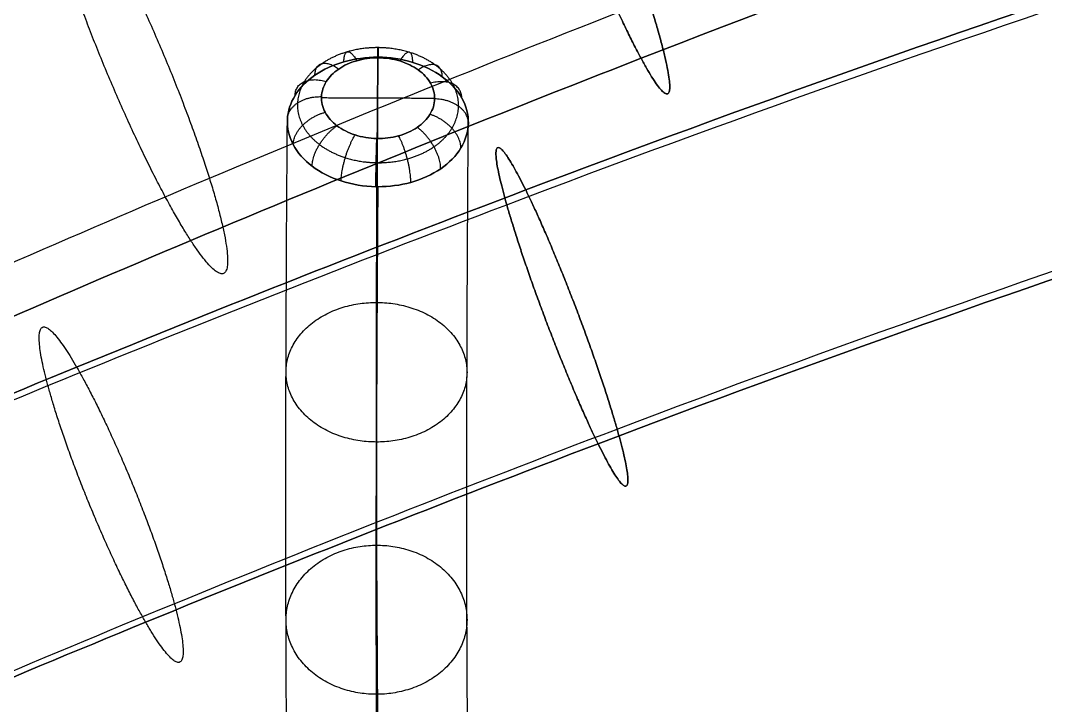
# Model space of a CAD drawing. Header units: millimetres. Extents: x -153 to 394, y -76 to 487.
# Drawn here: x -12.27 to 10.38, y 441.48 to 456.62 of the extents above; entities that cross this region are included whole.
import ezdxf

# ---------------------------------------------------------------- set-up
doc = ezdxf.new("R2010")
doc.units = ezdxf.units.MM
doc.layers.add('Livello 01', color=7, linetype='Continuous', true_color=0x000000)

msp = doc.modelspace()

# ---------------------------------------------------------------- linework, layer by layer
at = {"layer": 'Livello 01'}
for points, knots in [([(239.007, 455.781, 782.842), (229.527, 459.471, 783.759), (210.255, 465.99, 785.243), (180.604, 473.094, 786.601), (150.514, 477.42, 787.267), (120.223, 478.888, 787.432), (89.932, 477.42, 787.267), (59.842, 473.095, 786.601), (30.191, 465.99, 785.243), (10.919, 459.471, 783.759), (1.44, 455.781, 782.842)], [-245.986634, -245.986634, -245.986634, -245.986634, -215.081111, -184.30853, -153.626714, -122.993317, -92.359919, -61.678103, -30.905522, 0, 0, 0, 0]), ([(1.44, 455.781, 782.842), (10.919, 459.471, 783.759), (30.191, 465.99, 785.243), (59.842, 473.095, 786.601), (89.932, 477.42, 787.267), (120.223, 478.888, 787.432), (150.514, 477.42, 787.267), (180.604, 473.094, 786.601), (210.255, 465.99, 785.243), (229.527, 459.471, 783.759), (239.007, 455.781, 782.842)], [0, 0, 0, 0, 30.905522, 61.678103, 92.359919, 122.993317, 153.626714, 184.30853, 215.081111, 245.986634, 245.986634, 245.986634, 245.986634]), ([(241.553, 452.871, 783.913), (231.894, 456.536, 784.845), (217.149, 461.395, 785.977), (197.089, 466.546, 787.045), (184.434, 469.197, 787.546), (174.246, 470.973, 787.859), (166.582, 472.131, 788.053), (158.892, 473.114, 788.209), (148.614, 474.188, 788.371), (138.302, 474.907, 788.468), (129.265, 475.22, 788.507), (124.096, 475.308, 788.517), (120.227, 475.327, 788.52), (116.348, 475.308, 788.517), (111.181, 475.22, 788.507), (102.143, 474.907, 788.468), (89.251, 474.008, 788.346), (73.85, 472.218, 788.072), (53.428, 468.895, 787.504), (28.201, 463.011, 786.354), (8.552, 456.536, 784.845), (-1.108, 452.871, 783.913)], [-246.761261, -246.761261, -246.761261, -246.761261, -215.803164, -200.372041, -184.940919, -177.241543, -169.542167, -161.842792, -154.143416, -138.762023, -131.071327, -127.225979, -123.38063, -119.535282, -115.689934, -107.999238, -92.617845, -77.219094, -61.820342, -30.958097, 0, 0, 0, 0]), ([(-1.108, 452.871, 783.913), (8.552, 456.536, 784.845), (28.201, 463.011, 786.354), (53.428, 468.895, 787.504), (73.85, 472.218, 788.072), (89.251, 474.008, 788.346), (102.143, 474.907, 788.468), (111.181, 475.22, 788.507), (116.348, 475.308, 788.517), (120.227, 475.327, 788.52), (124.096, 475.308, 788.517), (129.265, 475.22, 788.507), (138.302, 474.907, 788.468), (148.614, 474.188, 788.371), (158.892, 473.114, 788.209), (166.582, 472.131, 788.053), (174.246, 470.973, 787.859), (184.434, 469.197, 787.546), (197.089, 466.546, 787.045), (217.149, 461.395, 785.977), (231.894, 456.536, 784.845), (241.553, 452.871, 783.913)], [0, 0, 0, 0, 30.958097, 61.820342, 77.219094, 92.617845, 107.999238, 115.689934, 119.535282, 123.38063, 127.225979, 131.071327, 138.762023, 154.143416, 161.842792, 169.542167, 177.241543, 184.940919, 200.372041, 215.803164, 246.761261, 246.761261, 246.761261, 246.761261]), ([(-1.528, 452.546, 789.545), (8.188, 456.232, 790.482), (27.939, 462.741, 791.999), (53.269, 468.648, 793.153), (73.756, 471.981, 793.723), (89.197, 473.776, 793.998), (102.116, 474.677, 794.12), (111.169, 474.99, 794.159), (116.343, 475.078, 794.17), (120.226, 475.096, 794.172), (124.101, 475.078, 794.17), (129.277, 474.99, 794.159), (138.329, 474.677, 794.12), (148.663, 473.956, 794.022), (158.966, 472.879, 793.861), (166.677, 471.893, 793.704), (174.364, 470.732, 793.51), (184.586, 468.95, 793.195), (197.289, 466.289, 792.692), (217.437, 461.116, 791.62), (232.258, 456.232, 790.482), (241.974, 452.546, 789.545)], [0, 0, 0, 0, 30.958097, 61.820342, 77.219094, 92.617845, 107.999238, 115.689934, 119.535282, 123.38063, 127.225979, 131.071327, 138.762023, 154.143416, 161.842792, 169.542167, 177.241543, 184.940919, 200.372041, 215.803164, 246.761261, 246.761261, 246.761261, 246.761261]), ([(0.911, 447.589, 783.758), (10.415, 451.194, 784.675), (29.744, 457.564, 786.16), (54.555, 463.351, 787.291), (74.637, 466.619, 787.849), (89.778, 468.379, 788.119), (102.451, 469.262, 788.238), (111.334, 469.57, 788.277), (116.412, 469.656, 788.287), (120.22, 469.674, 788.29), (124.035, 469.656, 788.287), (129.112, 469.57, 788.277), (137.995, 469.262, 788.238), (148.131, 468.556, 788.143), (158.236, 467.499, 787.984), (165.797, 466.533, 787.831), (173.332, 465.395, 787.64), (183.35, 463.648, 787.332), (195.796, 461.041, 786.839), (215.527, 455.974, 785.789), (230.031, 451.194, 784.675), (239.535, 447.589, 783.758)], [0, 0, 0, 0, 30.958097, 61.820342, 77.219094, 92.617845, 107.999238, 115.689934, 119.535282, 123.38063, 127.225979, 131.071327, 138.762023, 154.143416, 161.842792, 169.542167, 177.241543, 184.940919, 200.372041, 215.803164, 246.761261, 246.761261, 246.761261, 246.761261]), ([(0.491, 447.264, 789.39), (10.05, 450.89, 790.313), (29.482, 457.294, 791.805), (54.396, 463.103, 792.94), (74.542, 466.382, 793.501), (89.724, 468.146, 793.771), (102.423, 469.032, 793.89), (111.321, 469.339, 793.929), (116.407, 469.426, 793.939), (120.22, 469.444, 793.942), (124.041, 469.426, 793.939), (129.124, 469.339, 793.929), (138.022, 469.032, 793.89), (148.18, 468.323, 793.795), (158.31, 467.264, 793.636), (165.892, 466.295, 793.482), (173.451, 465.154, 793.291), (183.503, 463.401, 792.981), (195.997, 460.784, 792.487), (215.814, 455.695, 791.432), (230.396, 450.89, 790.313), (239.955, 447.264, 789.39)], [0, 0, 0, 0, 30.958097, 61.820342, 77.219094, 92.617845, 107.999238, 115.689934, 119.535282, 123.38063, 127.225979, 131.071327, 138.762023, 154.143416, 161.842792, 169.542167, 177.241543, 184.940919, 200.372041, 215.803164, 246.761261, 246.761261, 246.761261, 246.761261]), ([(239.955, 447.264, 789.39), (230.396, 450.89, 790.313), (215.814, 455.695, 791.432), (195.997, 460.784, 792.487), (183.503, 463.401, 792.981), (173.451, 465.154, 793.291), (165.892, 466.295, 793.482), (158.31, 467.264, 793.636), (148.18, 468.323, 793.795), (138.022, 469.032, 793.89), (129.124, 469.339, 793.929), (124.041, 469.426, 793.939), (120.22, 469.444, 793.942), (116.407, 469.426, 793.939), (111.321, 469.339, 793.929), (102.423, 469.032, 793.89), (89.724, 468.146, 793.771), (74.542, 466.382, 793.501), (54.396, 463.103, 792.94), (29.482, 457.294, 791.805), (10.05, 450.89, 790.313), (0.491, 447.264, 789.39)], [-246.761261, -246.761261, -246.761261, -246.761261, -215.803164, -200.372041, -184.940919, -177.241543, -169.542167, -161.842792, -154.143416, -138.762023, -131.071327, -127.225979, -123.38063, -119.535282, -115.689934, -107.999238, -92.617845, -77.219094, -61.820342, -30.958097, 0, 0, 0, 0]), ([(-80.697, 414.025, 735.647), (-79.512, 415.453, 737.754), (-76.959, 418.336, 741.832), (-72.546, 422.73, 747.514), (-67.522, 427.17, 752.727), (-62.102, 431.453, 757.252), (-56.344, 435.569, 761.165), (-50.302, 439.533, 764.536), (-43.674, 443.526, 767.547), (-36.436, 447.54, 770.195), (-28.56, 451.567, 772.476), (-20.019, 455.6, 774.39), (-10.787, 459.63, 775.934), (-4.348, 462.231, 776.693), (-1.013, 463.529, 777.015)], [0, 0, 0, 0, 8.540238, 17.048265, 25.610456, 34.320578, 42.086795, 50.106846, 58.443081, 67.156605, 76.306505, 85.949356, 96.138975, 106.926362, 106.926362, 106.926362, 106.926362]), ([(-1.013, 463.529, 777.015), (-4.348, 462.231, 776.693), (-10.787, 459.63, 775.934), (-20.019, 455.6, 774.39), (-28.56, 451.567, 772.476), (-36.436, 447.54, 770.195), (-43.674, 443.526, 767.547), (-50.302, 439.533, 764.536), (-56.344, 435.569, 761.165), (-62.102, 431.453, 757.252), (-67.522, 427.17, 752.727), (-72.546, 422.73, 747.514), (-76.959, 418.336, 741.832), (-79.512, 415.453, 737.754), (-80.697, 414.025, 735.647)], [-106.926362, -106.926362, -106.926362, -106.926362, -96.138975, -85.949356, -76.306505, -67.156605, -58.443081, -50.106846, -42.086795, -34.320578, -25.610456, -17.048265, -8.540238, 0, 0, 0, 0]), ([(-84.48, 410.288, 740.308), (-83.223, 411.801, 742.541), (-80.512, 414.864, 746.874), (-75.812, 419.543, 752.925), (-70.458, 424.276, 758.48), (-64.691, 428.833, 763.295), (-58.584, 433.198, 767.445), (-52.203, 437.383, 771.003), (-45.242, 441.576, 774.165), (-37.683, 445.768, 776.929), (-29.503, 449.95, 779.298), (-20.68, 454.116, 781.274), (-11.188, 458.259, 782.861), (-4.595, 460.922, 783.638), (-1.187, 462.248, 783.967)], [0, 0, 0, 0, 8.540238, 17.048265, 25.610456, 34.320578, 42.086795, 50.106846, 58.443081, 67.156605, 76.306505, 85.949356, 96.138975, 106.926362, 106.926362, 106.926362, 106.926362]), ([(-75.523, 409.218, 735.992), (-74.375, 410.6, 738.032), (-71.909, 413.385, 741.971), (-67.662, 417.613, 747.438), (-62.838, 421.876, 752.442), (-57.639, 425.986, 756.784), (-52.109, 429.938, 760.542), (-46.295, 433.752, 763.786), (-39.905, 437.602, 766.689), (-32.908, 441.483, 769.249), (-25.27, 445.389, 771.462), (-16.962, 449.312, 773.325), (-7.954, 453.244, 774.831), (-1.653, 455.789, 775.574), (1.614, 457.061, 775.89)], [0, 0, 0, 0, 8.540238, 17.048265, 25.610456, 34.320578, 42.086795, 50.106846, 58.443081, 67.156605, 76.306505, 85.949356, 96.138975, 106.926362, 106.926362, 106.926362, 106.926362]), ([(-4.376, 455.804, 784.26), (-4.633, 455.806, 784.261), (-4.89, 455.771, 784.297), (-5.365, 455.635, 784.433), (-5.584, 455.534, 784.534), (-5.953, 455.28, 784.785), (-6.102, 455.127, 784.935), (-6.31, 454.792, 785.264), (-6.368, 454.61, 785.442), (-6.376, 454.427, 785.622), (-6.384, 454.239, 785.806), (-6.34, 454.049, 785.991), (-6.152, 453.697, 786.334), (-6.01, 453.533, 786.492), (-5.647, 453.259, 786.758), (-5.428, 453.147, 786.865), (-4.947, 452.993, 787.013), (-4.685, 452.95, 787.053), (-4.422, 452.944, 787.056)], [0, 0, 0, 0, 0.774494, 0.774494, 1.548969, 1.548969, 2.323453, 2.323453, 3.097923, 3.097923, 3.097923, 3.892996, 3.892996, 4.688081, 4.688081, 5.483166, 5.483166, 6.278255, 6.278255, 6.278255, 6.278255]), ([(-4.422, 452.944, 787.056), (-4.685, 452.95, 787.053), (-4.947, 452.993, 787.013), (-5.428, 453.147, 786.865), (-5.647, 453.259, 786.758), (-6.01, 453.533, 786.492), (-6.152, 453.697, 786.334), (-6.34, 454.049, 785.991), (-6.384, 454.239, 785.806), (-6.376, 454.427, 785.622), (-6.368, 454.61, 785.442), (-6.31, 454.792, 785.264), (-6.102, 455.127, 784.935), (-5.953, 455.28, 784.785), (-5.584, 455.534, 784.534), (-5.365, 455.635, 784.433), (-4.89, 455.771, 784.297), (-4.633, 455.806, 784.261), (-4.376, 455.804, 784.26)], [-6.278255, -6.278255, -6.278255, -6.278255, -5.483166, -5.483166, -4.688081, -4.688081, -3.892996, -3.892996, -3.097923, -3.097923, -3.097923, -2.323453, -2.323453, -1.548969, -1.548969, -0.774494, -0.774494, 0, 0, 0, 0]), ([(-4.4, 454.009, 787.069), (-4.565, 454.012, 787.067), (-4.729, 454.039, 787.042), (-5.03, 454.135, 786.95), (-5.167, 454.205, 786.882), (-5.393, 454.376, 786.716), (-5.482, 454.478, 786.616), (-5.599, 454.697, 786.401), (-5.627, 454.816, 786.285), (-5.622, 454.933, 786.17), (-5.617, 455.047, 786.058), (-5.581, 455.161, 785.946), (-5.451, 455.369, 785.74), (-5.357, 455.465, 785.646), (-5.127, 455.623, 785.488), (-4.99, 455.686, 785.425), (-4.693, 455.77, 785.34), (-4.533, 455.792, 785.317), (-4.372, 455.791, 785.316)], [0, 0, 0, 0, 0.496927, 0.496927, 0.993853, 0.993853, 1.490783, 1.490783, 1.987707, 1.987707, 1.987707, 2.471754, 2.471754, 2.955808, 2.955808, 3.439854, 3.439854, 3.92391, 3.92391, 3.92391, 3.92391]), ([(-4.372, 455.791, 785.316), (-4.533, 455.792, 785.317), (-4.693, 455.77, 785.34), (-4.99, 455.686, 785.425), (-5.127, 455.623, 785.488), (-5.357, 455.465, 785.646), (-5.451, 455.369, 785.74), (-5.581, 455.161, 785.946), (-5.617, 455.047, 786.058), (-5.622, 454.933, 786.17), (-5.627, 454.816, 786.285), (-5.599, 454.697, 786.401), (-5.482, 454.478, 786.616), (-5.393, 454.376, 786.716), (-5.167, 454.205, 786.882), (-5.03, 454.135, 786.95), (-4.729, 454.039, 787.042), (-4.565, 454.012, 787.067), (-4.4, 454.009, 787.069)], [-3.92391, -3.92391, -3.92391, -3.92391, -3.439854, -3.439854, -2.955808, -2.955808, -2.471754, -2.471754, -1.987707, -1.987707, -1.987707, -1.490783, -1.490783, -0.993853, -0.993853, -0.496927, -0.496927, 0, 0, 0, 0]), ([(-4.306, 436.259, 755.65), (-4.333, 437.49, 758.339), (-4.378, 440.19, 763.621), (-4.411, 444.916, 771.168), (-4.411, 450.131, 778.077), (-4.391, 453.919, 782.313), (-4.376, 455.804, 784.26)], [-34.843529, -34.843529, -34.843529, -34.843529, -25.963215, -17.049208, -8.135202, 0, 0, 0, 0]), ([(-4.376, 455.804, 784.26), (-4.391, 453.919, 782.313), (-4.411, 450.131, 778.077), (-4.411, 444.916, 771.168), (-4.378, 440.19, 763.621), (-4.333, 437.49, 758.339), (-4.306, 436.259, 755.65)], [0, 0, 0, 0, 8.135202, 17.049208, 25.963215, 34.843529, 34.843529, 34.843529, 34.843529]), ([(-4.372, 455.791, 785.316), (-4.207, 455.791, 785.316), (-4.042, 455.767, 785.338), (-3.738, 455.675, 785.426), (-3.599, 455.607, 785.492), (-3.367, 455.438, 785.656), (-3.274, 455.338, 785.754), (-3.151, 455.119, 785.968), (-3.12, 455.001, 786.084), (-3.125, 454.766, 786.315), (-3.16, 454.649, 786.43), (-3.29, 454.434, 786.642), (-3.386, 454.336, 786.739), (-3.623, 454.174, 786.9), (-3.764, 454.11, 786.964), (-4.071, 454.026, 787.05), (-4.236, 454.005, 787.071), (-4.4, 454.009, 787.069)], [0, 0, 0, 0, 0.498231, 0.498231, 0.996446, 0.996446, 1.49467, 1.49467, 1.992889, 1.992889, 2.489842, 2.489842, 2.986797, 2.986797, 3.483753, 3.483753, 3.980704, 3.980704, 3.980704, 3.980704]), ([(-4.4, 454.009, 787.069), (-4.236, 454.005, 787.071), (-4.071, 454.026, 787.05), (-3.764, 454.11, 786.964), (-3.623, 454.174, 786.9), (-3.386, 454.336, 786.739), (-3.29, 454.434, 786.642), (-3.16, 454.649, 786.43), (-3.125, 454.766, 786.315), (-3.12, 455.001, 786.084), (-3.151, 455.119, 785.968), (-3.274, 455.338, 785.754), (-3.367, 455.438, 785.656), (-3.599, 455.607, 785.492), (-3.738, 455.675, 785.426), (-4.042, 455.767, 785.338), (-4.207, 455.791, 785.316), (-4.372, 455.791, 785.316)], [-3.980704, -3.980704, -3.980704, -3.980704, -3.483753, -3.483753, -2.986797, -2.986797, -2.489842, -2.489842, -1.992889, -1.992889, -1.49467, -1.49467, -0.996446, -0.996446, -0.498231, -0.498231, 0, 0, 0, 0]), ([(-4.377, 452.944, 787.056), (-4.129, 452.943, 787.055), (-3.88, 452.975, 787.021), (-3.649, 453.039, 786.957), (-3.403, 453.107, 786.889), (-3.177, 453.21, 786.787), (-2.798, 453.47, 786.53), (-2.646, 453.627, 786.375), (-2.437, 453.972, 786.036), (-2.38, 454.159, 785.853), (-2.373, 454.536, 785.484), (-2.423, 454.726, 785.299), (-2.62, 455.077, 784.958), (-2.768, 455.238, 784.801), (-3.138, 455.508, 784.54), (-3.361, 455.617, 784.435), (-3.849, 455.765, 784.295), (-4.112, 455.804, 784.259), (-4.376, 455.804, 784.26)], [0, 0, 0, 0, 0.74966, 0.74966, 0.74966, 1.544784, 1.544784, 2.339903, 2.339903, 3.135016, 3.135016, 3.932155, 3.932155, 4.729305, 4.729305, 5.526446, 5.526446, 6.323615, 6.323615, 6.323615, 6.323615]), ([(-4.376, 455.804, 784.26), (-4.112, 455.804, 784.259), (-3.849, 455.765, 784.295), (-3.361, 455.617, 784.435), (-3.138, 455.508, 784.54), (-2.768, 455.238, 784.801), (-2.62, 455.077, 784.958), (-2.423, 454.726, 785.299), (-2.373, 454.536, 785.484), (-2.38, 454.159, 785.853), (-2.437, 453.972, 786.036), (-2.646, 453.627, 786.375), (-2.798, 453.47, 786.53), (-3.177, 453.21, 786.787), (-3.403, 453.107, 786.889), (-3.649, 453.039, 786.957), (-3.88, 452.975, 787.021), (-4.129, 452.943, 787.055), (-4.377, 452.944, 787.056)], [-6.323615, -6.323615, -6.323615, -6.323615, -5.526446, -5.526446, -4.729305, -4.729305, -3.932155, -3.932155, -3.135016, -3.135016, -2.339903, -2.339903, -1.544784, -1.544784, -0.74966, -0.74966, -0.74966, 0, 0, 0, 0]), ([(1.44, 455.781, 782.842), (-1.901, 454.48, 782.519), (-8.355, 451.873, 781.759), (-17.623, 447.828, 780.209), (-26.213, 443.772, 778.284), (-34.155, 439.711, 775.984), (-41.474, 435.653, 773.307), (-48.197, 431.603, 770.253), (-54.349, 427.567, 766.822), (-60.228, 423.366, 762.828), (-65.774, 418.982, 758.196), (-70.928, 414.427, 752.849), (-75.463, 409.913, 747.012), (-78.087, 406.949, 742.819), (-79.306, 405.481, 740.654)], [-106.926362, -106.926362, -106.926362, -106.926362, -96.138975, -85.949356, -76.306505, -67.156605, -58.443081, -50.106846, -42.086795, -34.320578, -25.610456, -17.048265, -8.540238, 0, 0, 0, 0]), ([(-79.306, 405.481, 740.654), (-78.087, 406.949, 742.819), (-75.463, 409.913, 747.012), (-70.928, 414.427, 752.849), (-65.774, 418.982, 758.196), (-60.228, 423.366, 762.828), (-54.349, 427.567, 766.822), (-48.197, 431.603, 770.253), (-41.474, 435.653, 773.307), (-34.155, 439.711, 775.984), (-26.213, 443.772, 778.284), (-17.623, 447.828, 780.209), (-8.355, 451.873, 781.759), (-1.901, 454.48, 782.519), (1.44, 455.781, 782.842)], [0, 0, 0, 0, 8.540238, 17.048265, 25.610456, 34.320578, 42.086795, 50.106846, 58.443081, 67.156605, 76.306505, 85.949356, 96.138975, 106.926362, 106.926362, 106.926362, 106.926362]), ([(-6.305, 434.432, 756.466), (-6.333, 435.688, 759.21), (-6.378, 438.443, 764.6), (-6.412, 443.265, 772.3), (-6.412, 448.588, 779.353), (-6.391, 452.456, 783.677), (-6.377, 454.382, 785.665)], [0, 0, 0, 0, 9.046904, 18.128132, 27.20936, 35.506471, 35.506471, 35.506471, 35.506471]), ([(-2.305, 434.449, 756.499), (-2.333, 435.703, 759.239), (-2.378, 438.454, 764.619), (-2.412, 443.268, 772.307), (-2.412, 448.582, 779.348), (-2.391, 452.444, 783.665), (-2.377, 454.366, 785.65)], [0, 0, 0, 0, 9.046904, 18.128132, 27.20936, 35.505887, 35.505887, 35.505887, 35.505887]), ([(-1.108, 452.871, 783.913), (-4.442, 451.606, 783.591), (-10.88, 449.072, 782.834), (-20.106, 445.147, 781.295), (-28.638, 441.221, 779.389), (-36.503, 437.302, 777.116), (-43.73, 433.397, 774.481), (-50.346, 429.513, 771.485), (-56.379, 425.658, 768.131), (-62.128, 421.655, 764.237), (-67.541, 417.489, 759.734), (-72.561, 413.168, 754.545), (-76.974, 408.889, 748.886), (-79.529, 406.08, 744.821), (-80.716, 404.688, 742.72)], [-106.538359, -106.538359, -106.538359, -106.538359, -95.763119, -85.589816, -75.967346, -66.841729, -58.156145, -49.851171, -41.865267, -34.135551, -25.469862, -16.953876, -8.492982, 0, 0, 0, 0]), ([(-80.716, 404.688, 742.72), (-79.529, 406.08, 744.821), (-76.974, 408.889, 748.886), (-72.561, 413.168, 754.545), (-67.541, 417.489, 759.734), (-62.128, 421.655, 764.237), (-56.379, 425.658, 768.131), (-50.346, 429.513, 771.485), (-43.73, 433.397, 774.481), (-36.503, 437.302, 777.116), (-28.638, 441.221, 779.389), (-20.106, 445.147, 781.295), (-10.88, 449.072, 782.834), (-4.442, 451.606, 783.591), (-1.108, 452.871, 783.913)], [0, 0, 0, 0, 8.492982, 16.953876, 25.469862, 34.135551, 41.865267, 49.851171, 58.156145, 66.841729, 75.967346, 85.589816, 95.763119, 106.538359, 106.538359, 106.538359, 106.538359]), ([(-4.377, 452.944, 787.056), (-4.392, 450.98, 785.029), (-4.413, 447.039, 780.624), (-4.413, 441.618, 773.44), (-4.378, 436.707, 765.598), (-4.332, 433.901, 760.109), (-4.304, 432.622, 757.315)], [0, 0, 0, 0, 8.471481, 17.73387, 26.996259, 36.223639, 36.223639, 36.223639, 36.223639]), ([(-4.304, 432.622, 757.315), (-4.332, 433.901, 760.109), (-4.378, 436.707, 765.598), (-4.413, 441.618, 773.44), (-4.413, 447.039, 780.624), (-4.392, 450.98, 785.029), (-4.377, 452.944, 787.056)], [-36.223639, -36.223639, -36.223639, -36.223639, -26.996259, -17.73387, -8.471481, 0, 0, 0, 0]), ([(-84.328, 402.242, 746.321), (-83.081, 403.705, 748.531), (-80.391, 406.666, 752.817), (-75.73, 411.187, 758.801), (-70.422, 415.758, 764.293), (-64.705, 420.161, 769.053), (-58.649, 424.379, 773.157), (-52.317, 428.426, 776.679), (-45.403, 432.484, 779.811), (-37.889, 436.545, 782.552), (-29.751, 440.6, 784.903), (-20.964, 444.643, 786.866), (-11.503, 448.668, 788.444), (-4.928, 451.256, 789.216), (-1.528, 452.546, 789.545)], [0, 0, 0, 0, 8.492982, 16.953876, 25.469862, 34.135551, 41.865267, 49.851171, 58.156145, 66.841729, 75.967346, 85.589816, 95.763119, 106.538359, 106.538359, 106.538359, 106.538359]), ([(-77.103, 400.393, 743.425), (-75.94, 401.758, 745.487), (-73.441, 404.51, 749.473), (-69.132, 408.691, 755.008), (-64.236, 412.909, 760.077), (-58.96, 416.973, 764.474), (-53.352, 420.881, 768.277), (-47.459, 424.648, 771.557), (-40.989, 428.448, 774.49), (-33.911, 432.274, 777.074), (-26.194, 436.12, 779.304), (-17.808, 439.978, 781.179), (-8.725, 443.842, 782.695), (-2.378, 446.341, 783.441), (0.911, 447.589, 783.758)], [0, 0, 0, 0, 8.492982, 16.953876, 25.469862, 34.135551, 41.865267, 49.851171, 58.156145, 66.841729, 75.967346, 85.589816, 95.763119, 106.538359, 106.538359, 106.538359, 106.538359]), ([(-80.716, 397.946, 747.026), (-79.493, 399.383, 749.197), (-76.858, 402.286, 753.404), (-72.301, 406.711, 759.264), (-67.118, 411.178, 764.635), (-61.537, 415.479, 769.29), (-55.621, 419.602, 773.303), (-49.429, 423.562, 776.752), (-42.662, 427.535, 779.82), (-35.297, 431.517, 782.509), (-27.307, 435.499, 784.818), (-18.666, 439.475, 786.75), (-9.348, 443.438, 788.305), (-2.864, 445.991, 789.066), (0.491, 447.264, 789.39)], [0, 0, 0, 0, 8.492982, 16.953876, 25.469862, 34.135551, 41.865267, 49.851171, 58.156145, 66.841729, 75.967346, 85.589816, 95.763119, 106.538359, 106.538359, 106.538359, 106.538359]), ([(0.491, 447.264, 789.39), (-2.864, 445.991, 789.066), (-9.348, 443.438, 788.305), (-18.666, 439.475, 786.75), (-27.307, 435.499, 784.818), (-35.297, 431.517, 782.509), (-42.662, 427.535, 779.82), (-49.429, 423.562, 776.752), (-55.621, 419.602, 773.303), (-61.537, 415.479, 769.29), (-67.118, 411.178, 764.635), (-72.301, 406.711, 759.264), (-76.858, 402.286, 753.404), (-79.493, 399.383, 749.197), (-80.716, 397.946, 747.026)], [-106.538359, -106.538359, -106.538359, -106.538359, -95.763119, -85.589816, -75.967346, -66.841729, -58.156145, -49.851171, -41.865267, -34.135551, -25.469862, -16.953876, -8.492982, 0, 0, 0, 0])]:
    msp.add_open_spline(points, degree=3, knots=knots, dxfattribs=at)
for points, weights, degree, knots in [([(-1.013, 463.529, 777.015), (-2.414, 466.123, 781.054), (-1.187, 462.248, 783.967), (0.039, 458.374, 786.881), (1.44, 455.781, 782.842)], [1, 0.707106781187, 1, 0.707106781187, 1], 2, [-31.415927, -31.415927, -31.415927, -23.561945, -23.561945, -15.707963, -15.707963, -15.707963]), ([(1.44, 455.781, 782.842), (0.039, 458.374, 786.881), (-1.187, 462.248, 783.967), (-2.414, 466.123, 781.054), (-1.013, 463.529, 777.015)], [1, 0.707106781187, 1, 0.707106781187, 1], 2, [15.707963, 15.707963, 15.707963, 23.561945, 23.561945, 31.415927, 31.415927, 31.415927]), ([(1.44, 455.781, 782.842), (2.84, 453.187, 778.803), (1.614, 457.061, 775.89), (0.387, 460.935, 772.977), (-1.013, 463.529, 777.015)], [1, 0.707106781187, 1, 0.707106781187, 1], 2, [-15.707963, -15.707963, -15.707963, -7.853982, -7.853982, 0, 0, 0]), ([(-1.013, 463.529, 777.015), (0.387, 460.935, 772.977), (1.614, 457.061, 775.89), (2.84, 453.187, 778.803), (1.44, 455.781, 782.842)], [1, 0.707106781187, 1, 0.707106781187, 1], 2, [0, 0, 0, 7.853982, 7.853982, 15.707963, 15.707963, 15.707963]), ([(-8.511, 451.756, 781.657), (-10.137, 454.258, 785.669), (-11.352, 458.137, 782.757), (-12.566, 462.016, 779.845), (-10.94, 459.513, 775.834)], [1, 0.707106781187, 1, 0.707106781187, 1], 2, [15.707963, 15.707963, 15.707963, 23.561945, 23.561945, 31.415927, 31.415927, 31.415927]), ([(-10.94, 459.513, 775.834), (-9.314, 457.011, 771.822), (-8.1, 453.132, 774.734), (-6.885, 449.253, 777.645), (-8.511, 451.756, 781.657)], [1, 0.707106781187, 1, 0.707106781187, 1], 2, [0, 0, 0, 7.853982, 7.853982, 15.707963, 15.707963, 15.707963]), ([(-4.373, 456.016, 784.791), (-4.602, 456.017, 784.792), (-5.058, 455.955, 784.856), (-5.643, 455.686, 785.124), (-6.042, 455.279, 785.526), (-6.199, 454.79, 786.007), (-6.082, 454.289, 786.498), (-5.701, 453.853, 786.922), (-5.115, 453.555, 787.21), (-4.648, 453.479, 787.281), (-4.414, 453.474, 787.284)], [0.85483666011, 0.85482964029, 0.854750467529, 0.854455734065, 0.854030061587, 0.853533568852, 0.853039161072, 0.852622808097, 0.852350605556, 0.85229175391, 0.852295109699], 3, [-0.000157, -0.000157, -0.000157, -0.000157, 0.480894, 0.961961, 1.443028, 1.924095, 2.417798, 2.911502, 3.405205, 3.898909, 3.898909, 3.898909, 3.898909]), ([(-4.414, 453.474, 787.284), (-4.179, 453.469, 787.287), (-3.708, 453.527, 787.226), (-3.104, 453.801, 786.952), (-2.696, 454.221, 786.538), (-2.547, 454.722, 786.045), (-2.679, 455.226, 785.552), (-3.074, 455.657, 785.133), (-3.669, 455.946, 784.854), (-4.139, 456.015, 784.79), (-4.373, 456.016, 784.791)], [0.852295109699, 0.852298465671, 0.852370747935, 0.852660189121, 0.853088298363, 0.853591755172, 0.854093937204, 0.854516051066, 0.854789924432, 0.854844091335, 0.85483666009], 3, [3.898909, 3.898909, 3.898909, 3.898909, 4.392639, 4.886369, 5.380099, 5.873829, 6.3688, 6.863771, 7.358741, 7.853728, 7.853728, 7.853728, 7.853728]), ([(-1.108, 452.871, 783.913), (-2.327, 455.349, 786.806), (-1.528, 452.546, 789.545), (-0.728, 449.742, 792.283), (0.491, 447.264, 789.39)], [1, 0.707106781187, 1, 0.707106781187, 1], 2, [-12.566371, -12.566371, -12.566371, -6.283185, -6.283185, 0, 0, 0]), ([(0.491, 447.264, 789.39), (-0.728, 449.742, 792.283), (-1.528, 452.546, 789.545), (-2.327, 455.349, 786.806), (-1.108, 452.871, 783.913)], [1, 0.707106781187, 1, 0.707106781187, 1], 2, [0, 0, 0, 6.283185, 6.283185, 12.566371, 12.566371, 12.566371]), ([(0.491, 447.264, 789.39), (1.711, 444.785, 786.497), (0.911, 447.589, 783.758), (0.112, 450.393, 781.02), (-1.108, 452.871, 783.913)], [1, 0.707106781187, 1, 0.707106781187, 1], 2, [-25.132741, -25.132741, -25.132741, -18.849556, -18.849556, -12.566371, -12.566371, -12.566371]), ([(-1.108, 452.871, 783.913), (0.112, 450.393, 781.02), (0.911, 447.589, 783.758), (1.711, 444.785, 786.497), (0.491, 447.264, 789.39)], [1, 0.707106781187, 1, 0.707106781187, 1], 2, [12.566371, 12.566371, 12.566371, 18.849556, 18.849556, 25.132741, 25.132741, 25.132741]), ([(-4.407, 447.302, 780.749), (-6.407, 447.305, 780.751), (-6.406, 448.847, 779.478), (-6.406, 450.39, 778.205), (-4.406, 450.387, 778.202)], [1.00000000267, 0.707106779849, 1, 0.70711069526, 0.999992171958], 2, [6.283185, 6.283185, 6.283185, 9.424778, 9.424778, 12.566329, 12.566329, 12.566329]), ([(-4.406, 450.387, 778.202), (-2.406, 450.384, 778.2), (-2.406, 448.841, 779.473), (-2.407, 447.299, 780.746), (-4.407, 447.302, 780.749)], [1.00000782833, 0.707102867073, 1, 0.707106782524, 0.999999997325], 2, [-0.000042, -0.000042, -0.000042, 3.141593, 3.141593, 6.283185, 6.283185, 6.283185]), ([(-9.508, 443.322, 788.202), (-10.905, 445.73, 791.074), (-11.667, 448.548, 788.34), (-12.43, 451.366, 785.606), (-11.034, 448.958, 782.734)], [1, 0.707106781187, 1, 0.707106781187, 1], 2, [0, 0, 0, 6.283185, 6.283185, 12.566371, 12.566371, 12.566371]), ([(-11.034, 448.958, 782.734), (-9.638, 446.549, 779.862), (-8.875, 443.731, 782.596), (-8.112, 440.913, 785.33), (-9.508, 443.322, 788.202)], [1, 0.707106781187, 1, 0.707106781187, 1], 2, [12.566371, 12.566371, 12.566371, 18.849556, 18.849556, 25.132741, 25.132741, 25.132741]), ([(-4.407, 441.728, 773.363), (-6.407, 441.727, 773.36), (-6.406, 443.374, 772.226), (-6.406, 445.021, 771.091), (-4.406, 445.023, 771.095)], [1.00000000178, 0.707106780296, 1, 0.707109388923, 0.999994784574], 2, [6.283185, 6.283185, 6.283185, 9.424778, 9.424778, 12.566343, 12.566343, 12.566343]), ([(-4.406, 445.023, 771.095), (-2.406, 445.024, 771.099), (-2.406, 443.377, 772.233), (-2.407, 441.73, 773.367), (-4.407, 441.728, 773.363)], [1.00000521557, 0.707104173424, 1, 0.707106782078, 0.999999998218], 2, [-0.000028, -0.000028, -0.000028, 3.141593, 3.141593, 6.283185, 6.283185, 6.283185])]:
    msp.add_rational_spline(points, weights, degree=degree, knots=knots, dxfattribs=at)
for points, weights in [([(-5.127, 455.703, 784.365), (-5.121, 456.222, 784.899), (-4.842, 455.728, 785.382)], [0.999999999696, 0.709442282042, 1]), ([(-4.376, 455.804, 784.26), (-4.372, 456.322, 784.795), (-4.372, 455.791, 785.316)], [1, 0.709673321568, 1]), ([(-4.372, 455.791, 785.316), (-4.372, 456.322, 784.795), (-4.376, 455.804, 784.26)], [1, 0.709673321568, 1]), ([(-3.605, 455.691, 784.365), (-3.603, 456.21, 784.9), (-3.89, 455.721, 785.382)], [1.00000000014, 0.709515636962, 1]), ([(-5.768, 455.407, 784.659), (-5.762, 455.928, 785.193), (-5.242, 455.544, 785.567)], [0.99999999939, 0.708867823146, 1]), ([(-2.953, 455.373, 784.67), (-2.952, 455.894, 785.204), (-3.483, 455.523, 785.574)], [1.00000000016, 0.708982687606, 1]), ([(-6.206, 454.96, 785.1), (-6.2, 455.483, 785.634), (-5.516, 455.265, 785.843)], [0.999999999081, 0.708037953387, 1]), ([(-2.521, 454.901, 785.128), (-2.519, 455.425, 785.662), (-3.213, 455.228, 785.861)], [1.00000000017, 0.708161044969, 1]), ([(-6.376, 454.427, 785.622), (-6.372, 454.953, 786.157), (-5.622, 454.933, 786.17)], [0.99999999877, 0.707077825001, 1]), ([(-2.377, 454.348, 785.668), (-2.373, 454.873, 786.203), (-3.123, 454.883, 786.199)], [1.00000000019, 0.70718210393, 1]), ([(-6.246, 453.873, 786.162), (-6.244, 454.4, 786.699), (-5.541, 454.588, 786.509)], [0.99999999845, 0.706105759351, 1]), ([(-2.541, 453.799, 786.206), (-2.535, 454.326, 786.742), (-3.225, 454.541, 786.536)], [1.0000000002, 0.706201572045, 1]), ([(-5.829, 453.396, 786.625), (-5.827, 453.923, 787.165), (-5.28, 454.29, 786.799)], [0.999999998128, 0.705293667275, 1]), ([(-2.988, 453.34, 786.658), (-2.981, 453.866, 787.198), (-3.504, 454.255, 786.82)], [1.00000000022, 0.705366600819, 1]), ([(-5.187, 453.07, 786.939), (-5.185, 453.596, 787.481), (-4.879, 454.087, 786.996)], [0.999999997806, 0.704762520567, 1]), ([(-4.4, 454.009, 787.069), (-4.417, 453.47, 787.598), (-4.422, 452.944, 787.056)], [1, 0.704590221541, 1]), ([(-4.422, 452.944, 787.056), (-4.417, 453.47, 787.598), (-4.4, 454.009, 787.069)], [1, 0.704590221541, 1]), ([(-3.649, 453.039, 786.957), (-3.643, 453.565, 787.499), (-3.917, 454.068, 787.007)], [1.00000000023, 0.704801835017, 1])]:
    msp.add_rational_spline(points, weights, degree=2, dxfattribs=at)
for points, degree in [([(-4.374, 454.008, 787.069), (-4.374, 454.9, 786.193), (-4.374, 455.791, 785.317)], 2), ([(-3.122, 454.894, 786.189), (-4.372, 454.899, 786.194), (-5.622, 454.904, 786.199)], 2), ([(-4.422, 452.944, 787.056), (-4.407, 452.944, 787.056), (-4.392, 452.944, 787.056), (-4.377, 452.944, 787.056)], 3), ([(-4.377, 452.944, 787.056), (-4.392, 452.944, 787.056), (-4.407, 452.944, 787.056), (-4.422, 452.944, 787.056)], 3)]:
    msp.add_open_spline(points, degree=degree, dxfattribs=at)

doc.saveas('drawing.dxf')
